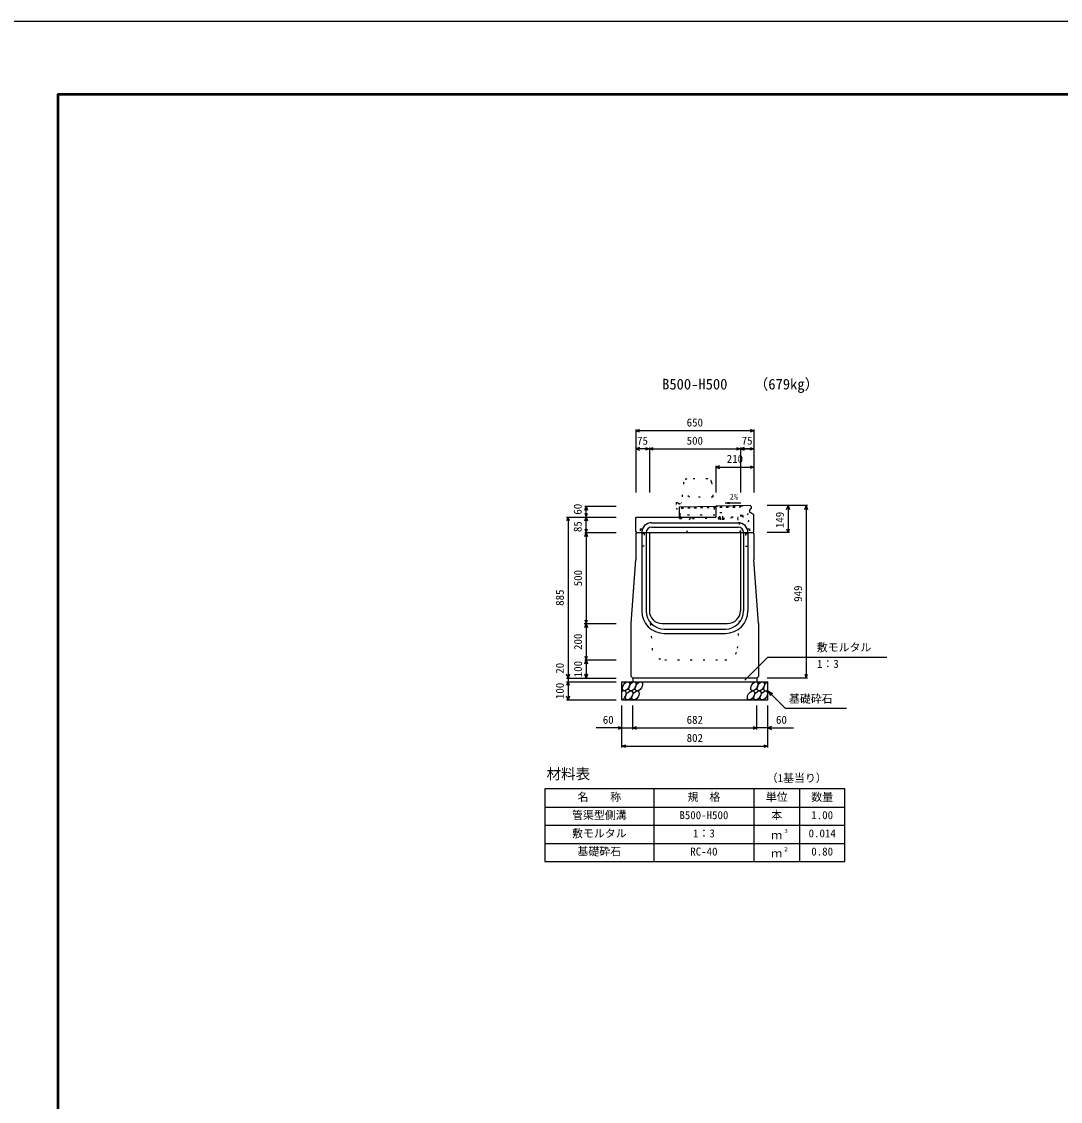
# Model space of a CAD drawing. Units: millimetres, scale not verified. Extents: x -12600 to 12600, y -5940 to 5940.
# Drawn here: x -4000 to 1709, y 5 to 5940 of the extents above; entities that cross this region are included whole.
import ezdxf
from ezdxf.enums import TextEntityAlignment as Align

# ---------------------------------------------------------------- set-up
doc = ezdxf.new("R2010")
doc.units = ezdxf.units.MM
doc.header["$LTSCALE"] = 40
doc.linetypes.add('DOTTED', pattern=[1.75, 0.25, -1.5])
for name, color, linetype, lineweight in [('0-0_DIM', 7, 'Continuous', 25), ('0-1_Defpoints', 5, 'Continuous', 25), ('0-2_HATCH', 6, 'DOTTED', 25), ('0-3_HYO', 3, 'Continuous', 25), ('0-4_HYO2', 4, 'Continuous', 25), ('0-5_OUTLINE', 3, 'Continuous', 25), ('0-6_OUTLINE2', 4, 'DOTTED', 25), ('0-7_TXT', 7, 'Continuous', 25), ('0-8_WAKU', 3, 'Continuous', 25)]:
    doc.layers.add(name, color=color, linetype=linetype, lineweight=lineweight)
doc.styles.add('ＭＳ ゴシック', font='')
doc.styles.get('ＭＳ ゴシック').set_extended_font_data('MS Gothic')

msp = doc.modelspace()

# ---------------------------------------------------------------- linework, layer by layer
at = {"layer": '0-0_DIM'}
for p, q in [((-625, 3698.96), (-625, 3351.46)), ((25, 3691.46), (-625, 3691.46)), ((25, 3698.96), (25, 3351.46)), ((-550, 3591.46), (-625, 3591.46)), ((-550, 3598.96), (-550, 3351.46)), ((-550, 3591.46), (-50, 3591.46)), ((-50, 3598.96), (-50, 3351.46)), ((25, 3591.46), (-50, 3591.46)), ((-30, 3591.46), (25, 3591.46)), ((-185, 3498.96), (-185, 3351.46)), ((-185, 3491.46), (25, 3491.46)), ((-904.5, 3276.46), (-732, 3276.46)), ((-897, 3216.46), (-897, 3276.46)), ((319.5, 3280.46), (97, 3280.46)), ((212, 3280.46), (212, 3131.46)), ((312, 3280.46), (312, 2331.46)), ((-1004.5, 3216.46), (-732, 3216.46)), ((-997, 3216.46), (-997, 2331.46)), ((-897, 3131.46), (-897, 3216.46)), ((-904.5, 3131.46), (-732, 3131.46)), ((219.5, 3131.46), (97, 3131.46)), ((-907.75, 2631.46), (-735.25, 2631.46)), ((-904.5, 2631.46), (-732, 2631.46)), ((-25.23, 2320.65), (101, 2446.89)), ((101, 2446.89), (755.81, 2446.89)), ((-904.5, 2431.46), (-732, 2431.46)), ((-897, 2431.46), (-897, 2331.46)), ((-1004.5, 2331.46), (-732, 2331.46)), ((-997, 2331.46), (-997, 2311.46)), ((319.5, 2331.46), (97, 2331.46)), ((-1004.5, 2311.46), (-732, 2311.46)), ((-997, 2311.46), (-997, 2211.46)), ((101, 2261.46), (196.76, 2165.71)), ((101, 2261.46), (126.98, 2246.46)), ((101, 2261.46), (116, 2235.48)), ((-1004.5, 2211.46), (-732, 2211.46)), ((-701, 1950.1), (-701, 2181.46)), ((-641, 2050.1), (-641, 2181.46)), ((41, 2050.1), (41, 2181.46)), ((101, 1950.1), (101, 2181.46)), ((196.76, 2165.71), (534.31, 2165.71)), ((-701, 2057.6), (-842.79, 2057.6)), ((-701, 2057.6), (-641, 2057.6)), ((-641, 2057.6), (41, 2057.6)), ((101, 2057.6), (41, 2057.6)), ((101, 2057.6), (242.79, 2057.6)), ((-701, 1957.6), (101, 1957.6))]:
    msp.add_line(p, q, dxfattribs=at)
for points in [[(-603.86, 3683.77), (-625, 3691.46), (-603.86, 3699.16)], [(3.86, 3699.16), (25, 3691.46), (3.86, 3683.77)], [(-603.86, 3599.16), (-625, 3591.46), (-603.86, 3583.77)], [(-571.14, 3599.16), (-550, 3591.46), (-571.14, 3583.77)], [(-528.86, 3583.77), (-550, 3591.46), (-528.86, 3599.16)], [(-71.14, 3599.16), (-50, 3591.46), (-71.14, 3583.77)], [(-28.86, 3599.16), (-50, 3591.46), (-28.86, 3583.77)], [(3.86, 3599.16), (25, 3591.46), (3.86, 3583.77)], [(-163.86, 3499.16), (-185, 3491.46), (-163.86, 3483.77)], [(3.86, 3499.16), (25, 3491.46), (3.86, 3483.77)], [(-904.7, 3255.32), (-897, 3276.46), (-889.3, 3255.32)], [(204.3, 3259.32), (212, 3280.46), (219.7, 3259.32)], [(304.3, 3259.32), (312, 3280.46), (319.7, 3259.32)], [(-989.3, 3195.32), (-997, 3216.46), (-1004.7, 3195.32)], [(-904.7, 3237.61), (-897, 3216.46), (-889.3, 3237.61)], [(-904.7, 3195.32), (-897, 3216.46), (-889.3, 3195.32)], [(-904.7, 3152.61), (-897, 3131.46), (-889.3, 3152.61)], [(204.3, 3152.61), (212, 3131.46), (219.7, 3152.61)], [(-904.7, 3110.32), (-897, 3131.46), (-889.3, 3110.32)], [(-897, 3131.46), (-897, 2631.46), (-897, 2431.46)], [(-904.7, 2652.61), (-897, 2631.46), (-889.3, 2652.61)], [(-904.7, 2610.32), (-897, 2631.46), (-889.3, 2610.32)], [(-904.7, 2452.61), (-897, 2431.46), (-889.3, 2452.61)], [(-904.7, 2410.32), (-897, 2431.46), (-889.3, 2410.32)], [(-989.3, 2352.61), (-997, 2331.46), (-1004.7, 2352.61)], [(-889.3, 2352.61), (-897, 2331.46), (-904.7, 2352.61)], [(304.3, 2352.61), (312, 2331.46), (319.7, 2352.61)], [(-989.3, 2290.32), (-997, 2311.46), (-1004.7, 2290.32)], [(-989.3, 2232.61), (-997, 2211.46), (-1004.7, 2232.61)], [(-722.14, 2065.29), (-701, 2057.6), (-722.14, 2049.9)], [(-619.86, 2049.9), (-641, 2057.6), (-619.86, 2065.29)], [(19.86, 2065.29), (41, 2057.6), (19.86, 2049.9)], [(122.14, 2065.29), (101, 2057.6), (122.14, 2049.9)], [(-679.86, 1949.9), (-701, 1957.6), (-679.86, 1965.29)], [(79.86, 1965.29), (101, 1957.6), (79.86, 1949.9)]]:
    msp.add_lwpolyline(points, dxfattribs=at)
at = {"layer": '0-1_Defpoints'}
msp.add_lwpolyline([(-4200, -5940), (12600, -5940), (12600, 5940), (-4200, 5940)], close=True, dxfattribs=at)
at = {"layer": '0-2_HATCH', "linetype": 'Continuous'}
for p, q in [((-385, 3272.65), (-185, 3276.46)), ((-383.77, 3208.16), (-385, 3272.65))]:
    msp.add_line(p, q, dxfattribs=at)
at = {"layer": '0-2_HATCH'}
for p, q in [((-379.36, 3212.75), (-380.5, 3272.74)), ((-372.7, 3272.89), (-371.56, 3212.9)), ((-369.2, 3272.96), (-368.06, 3212.97)), ((-365.7, 3273.02), (-364.56, 3213.03)), ((-337.41, 3273.56), (-336.26, 3213.57)), ((-333.91, 3273.63), (-332.76, 3213.64)), ((-330.41, 3273.69), (-329.26, 3213.71)), ((-302.11, 3274.23), (-300.97, 3214.24)), ((-298.61, 3274.3), (-297.47, 3214.31)), ((-295.11, 3274.37), (-293.97, 3214.38)), ((-266.82, 3274.9), (-265.68, 3214.92)), ((-263.32, 3274.97), (-262.18, 3214.98)), ((-259.82, 3275.04), (-258.68, 3215.05)), ((-231.53, 3275.58), (-230.38, 3215.59)), ((-228.03, 3275.64), (-226.88, 3215.66)), ((-224.53, 3275.71), (-223.38, 3215.72)), ((-195.83, 3276.26), (-194.69, 3216.27)), ((-192.73, 3276.32), (-191.59, 3216.33)), ((-188.83, 3276.39), (-187.69, 3216.4)), ((-185, 3276.46), (-36.06, 3279.3)), ((-160.94, 3276.92), (-159.8, 3216.93)), ((-157.44, 3276.99), (-156.21, 3212.5)), ((-153.94, 3277.05), (-152.8, 3217.07)), ((-125.64, 3277.59), (-124.5, 3217.6)), ((-122.15, 3277.66), (-121, 3217.67)), ((-118.65, 3277.73), (-117.5, 3217.74)), ((-89.95, 3278.27), (-88.81, 3218.28)), ((-86.85, 3278.33), (-85.62, 3213.84)), ((-82.95, 3278.41), (-81.81, 3218.42)), ((-55.06, 3278.94), (-53.91, 3218.95)), ((-51.56, 3279), (-50.42, 3219.02)), ((-46.92, 3219.08), (-48.06, 3279.07)), ((-39.42, 3219.23), (-40.56, 3279.21)), ((-34.83, 3214.81), (-36.06, 3279.3)), ((-383.77, 3208.16), (-34.83, 3214.81)), ((-379.36, 3212.75), (-39.42, 3219.23)), ((-323.04, 3213.82), (-322.95, 3209.32)), ((-167.68, 3212.28), (-139.99, 3212.81)), ((-167.68, 3212.28), (-167.49, 3202.28)), ((-162.38, 3242.39), (-146.39, 3242.69)), ((-161.81, 3212.39), (-162.38, 3242.39)), ((-159.3, 3212.44), (-159.11, 3202.44)), ((-148.33, 3212.65), (-148.14, 3202.65)), ((-145.82, 3212.7), (-146.39, 3242.69)), ((-139.99, 3212.81), (-139.8, 3202.81)), ((-64.41, 3218.75), (-64.33, 3214.25)), ((-139.8, 3202.81), (-167.49, 3202.28))]:
    msp.add_line(p, q, dxfattribs=at)
at = {"layer": '0-2_HATCH', "linetype": 'Continuous'}
for centre in [(-678.11, 2286.46), (-642.63, 2286.46), (-607.16, 2286.46), (27.05, 2286.46), (62.52, 2286.46), (-661.23, 2236.46), (-625.75, 2236.46), (8.45, 2236.46), (43.93, 2236.46), (79.41, 2236.46)]:
    msp.add_ellipse(centre, major_axis=(14.54, 23.54), ratio=0.5792, dxfattribs=at)
for centre, start_param, end_param in [((-696.7, 2236.46), 3.7419964, 7.318141), ((98, 2286.46), 0.6666252, 4.1103269)]:
    msp.add_ellipse(centre, major_axis=(14.54, 23.54), ratio=0.5792, start_param=start_param, end_param=end_param, dxfattribs=at)
at = {"layer": '0-3_HYO'}
for p, q in [((-525, 1723.36), (-525, 1323.36)), ((25, 1723.36), (25, 1323.36)), ((275, 1723.36), (275, 1323.36)), ((-1125, 1623.36), (525, 1623.36))]:
    msp.add_line(p, q, dxfattribs=at)
msp.add_lwpolyline([(-1125, 1323.36), (525, 1323.36), (525, 1723.36), (-1125, 1723.36)], close=True, dxfattribs=at)
at = {"layer": '0-4_HYO2'}
for p, q in [((-1125, 1523.36), (525, 1523.36)), ((-1125, 1423.36), (525, 1423.36))]:
    msp.add_line(p, q, dxfattribs=at)
at = {"layer": '0-5_OUTLINE', "linetype": 'DOTTED'}
for p, q in [((-361.81, 3408.41), (-373, 3296.46)), ((-229.54, 3426.41), (-343.34, 3426.41)), ((-208.2, 3408.45), (-190, 3226.46)), ((-403, 3296.46), (-403, 3266.46)), ((-403, 3296.46), (-395, 3296.46)), ((-403, 3266.46), (-380, 3226.46)), ((-395, 3296.46), (-385, 3286.46)), ((-190, 3226.46), (-380, 3226.46))]:
    msp.add_line(p, q, dxfattribs=at)
at = {"layer": '0-5_OUTLINE'}
for p, q in [((4, 3280.06), (-185, 3276.46)), ((-185, 3276.46), (-185, 3216.46)), ((-625, 3211.46), (-620, 3216.46)), ((-625, 3137.46), (-625, 3211.46)), ((-620, 3216.46), (-185, 3216.46)), ((0, 3253.46), (9, 3263.46)), ((0, 3253.46), (0, 3243.46)), ((25, 3230.46), (0, 3243.46)), ((25, 3137.46), (25, 3230.46)), ((-625, 3137.46), (-619, 3131.46)), ((-625, 3125.46), (-619, 3131.46)), ((-625, 3125.46), (-625, 2981.46)), ((-619, 3131.46), (19, 3131.46)), ((-550, 3131.46), (-550, 2701.46)), ((-50, 3131.46), (-50, 2701.46)), ((19, 3131.46), (25, 3137.46)), ((19, 3131.46), (25, 3125.46)), ((25, 3125.46), (25, 2981.46)), ((-650, 2631.46), (-625, 2981.46)), ((50, 2631.46), (25, 2981.46)), ((-650, 2340.46), (-650, 2631.46)), ((-480, 2631.46), (-120, 2631.46)), ((50, 2631.46), (50, 2340.46)), ((-650, 2340.46), (-641, 2331.46)), ((41, 2331.46), (-641, 2331.46)), ((-641, 2331.46), (-641, 2311.46)), ((41, 2331.46), (50, 2340.46)), ((41, 2331.46), (41, 2311.46)), ((-701, 2311.46), (101, 2311.46)), ((-701, 2211.46), (-701, 2311.46)), ((101, 2211.46), (101, 2311.46)), ((-701, 2211.46), (101, 2211.46))]:
    msp.add_line(p, q, dxfattribs=at)
at = {"layer": '0-5_OUTLINE', "linetype": 'DOTTED'}
msp.add_lwpolyline([(-385, 3286.46), (-375, 3296.46), (-373, 3296.46)], dxfattribs=at)
at = {"layer": '0-5_OUTLINE'}
msp.add_lwpolyline([(4, 3280.06), (9, 3275.16), (9, 3263.46)], dxfattribs=at)
at = {"layer": '0-5_OUTLINE', "linetype": 'DOTTED'}
for centre, start, end in [((-341.9, 3406.46), 94.13229, 174.40835), ((-228.1, 3406.46), 4.08463, 93.6009)]:
    msp.add_arc(centre, 20, start, end, dxfattribs=at)
at = {"layer": '0-5_OUTLINE'}
for centre, start, end in [((-480, 2701.46), 180, 270), ((-120, 2701.46), 270, 0)]:
    msp.add_arc(centre, 70, start, end, dxfattribs=at)
at = {"layer": '0-6_OUTLINE2'}
for p, q in [((-380, 3226.46), (-373, 3296.46)), ((-328.3, 3209.22), (-345, 3131.46)), ((-50, 3131.46), (-64.33, 3214.25)), ((-57.7, 3175.94), (1.44, 3242.71)), ((-50.74, 3135.76), (23.39, 3231.3)), ((-601, 3151.96), (-589, 3151.96)), ((-601, 3151.96), (-601, 3126.96)), ((-589, 3151.96), (-589, 3126.96)), ((-11, 3151.46), (1, 3151.46)), ((-11, 3151.46), (-11, 3126.46)), ((1, 3151.46), (1, 3126.46)), ((-578, 3126.96), (-623.5, 3126.96)), ((-578, 3126.96), (-578, 3056.96)), ((-22, 3126.46), (24, 3126.46)), ((-578, 3056.96), (-625, 3056.96)), ((-550, 2701.46), (-534.8, 2496.29)), ((-65.2, 2496.29), (-50, 2701.46)), ((-464.99, 2431.46), (-135.01, 2431.46))]:
    msp.add_line(p, q, dxfattribs=at)
at = {"layer": '0-6_OUTLINE2', "linetype": 'Continuous'}
for p, q in [((-538, 3185.46), (-62, 3185.46)), ((-538, 3161.46), (-62, 3161.46)), ((-592, 3131.46), (-592, 2701.46)), ((-568, 3131.46), (-568, 2701.46)), ((-32, 3131.46), (-32, 2701.46)), ((-8, 3131.46), (-8, 2701.46)), ((-468, 2601.46), (-132, 2601.46)), ((-468, 2577.46), (-132, 2577.46))]:
    msp.add_line(p, q, dxfattribs=at)
at = {"layer": '0-6_OUTLINE2'}
for points in [[(-200, 3326.46), (-330, 3326.46), (-367, 3356.46)], [(-22, 3126.46), (-22, 3056.46), (25, 3056.46)]]:
    msp.add_lwpolyline(points, dxfattribs=at)
at = {"layer": '0-6_OUTLINE2', "linetype": 'Continuous'}
for centre, radius, start, end in [((-538, 3131.46), 54, 90, 180), ((-538, 3131.46), 30, 90, 180), ((-62, 3131.46), 54, 0, 90), ((-62, 3131.46), 30, 0, 90), ((-468, 2701.46), 124, 180, 270), ((-468, 2701.46), 100, 180, 270), ((-132, 2701.46), 100, 270, 0), ((-132, 2701.46), 124, 270, 0)]:
    msp.add_arc(centre, radius, start, end, dxfattribs=at)
at = {"layer": '0-6_OUTLINE2'}
for centre, start, end in [((-464.99, 2501.46), 184.23639, 270), ((-135.01, 2501.46), 270, 355.76361)]:
    msp.add_arc(centre, 70, start, end, dxfattribs=at)
at = {"layer": '0-7_TXT'}
for q in [(-110.22, 3298.88), (-47.94, 3295.9), (-110.07, 3290.54)]:
    msp.add_line((-133.78, 3294.26), q, dxfattribs=at)
at = {"layer": '0-8_WAKU', "lineweight": 50}
msp.add_lwpolyline([(-3800, -5540), (12200, -5540), (12200, 5540), (-3800, 5540)], close=True, dxfattribs=at)

# ---------------------------------------------------------------- texts
at = {"layer": '0-0_DIM', "style": 'ＭＳ ゴシック'}
for s, p in [('650', (-345, 3701.46)), ('75', (-617.5, 3601.46)), ('500', (-345, 3601.46)), ('75', (-42.5, 3601.46)), ('210', (-125, 3501.46)), ('敷モルタル', (369.94, 2465.62)), ('1：3', (370.94, 2374.93)), ('基礎砕石', (217.32, 2182.88)), ('60', (-806, 2067.6)), ('682', (-345, 2067.6)), ('60', (146, 2067.6)), ('802', (-345, 1967.6))]:
    msp.add_text(s, height=43.99, dxfattribs=at).set_placement(p, align=Align.BOTTOM_LEFT)
for s, p in [('60', (-908.84, 3230.08)), ('149', (202, 3155.96)), ('85', (-908.84, 3134.32)), ('500', (-907, 2836.46)), ('885', (-1007, 2728.96)), ('949', (302, 2750.96)), ('200', (-907, 2486.46)), ('20', (-1007, 2355.78)), ('100', (-907, 2336.46)), ('100', (-1007, 2216.46))]:
    msp.add_text(s, height=43.99, rotation=90, dxfattribs=at).set_placement(p, align=Align.BOTTOM_LEFT)
at = {"layer": '0-7_TXT', "style": 'ＭＳ ゴシック'}
for s, height, p in [('B500-H500', 58.65, (-480, 3900.44)), ('（679kg）', 58.65, (23.7, 3900.44)), ('2%', 32.99, (-108.43, 3302.01)), ('材料表', 58.65, (-1115, 1758.36)), ('（1基当り）', 43.99, (95, 1747.36)), ('名\u3000\u3000称', 43.99, (-945, 1643.36)), ('規\u3000格', 43.99, (-340, 1643.36)), ('単位', 43.99, (90, 1643.36)), ('数量', 43.99, (340, 1643.36)), ('管渠型側溝', 43.99, (-975, 1543.36)), ('本', 43.99, (120, 1543.36)), ('B500-H500', 43.99, (-385, 1543.36)), ('1.00', 43.99, (340, 1543.36)), ('敷モルタル', 43.99, (-975, 1443.36)), ('1：3', 43.99, (-310, 1443.36)), ('３', 21.99, (185.54, 1473.73)), ('0.014', 43.99, (325, 1443.36)), ('ｍ', 43.99, (120, 1433.36)), ('基礎砕石', 43.99, (-945, 1343.36)), ('RC-40', 43.99, (-325, 1343.36)), ('ｍ', 43.99, (120, 1333.36)), ('２', 21.99, (185.54, 1373.73)), ('0.80', 43.99, (340, 1343.36))]:
    msp.add_text(s, height=height, dxfattribs=at).set_placement(p, align=Align.BOTTOM_LEFT)

doc.saveas('drawing.dxf')
